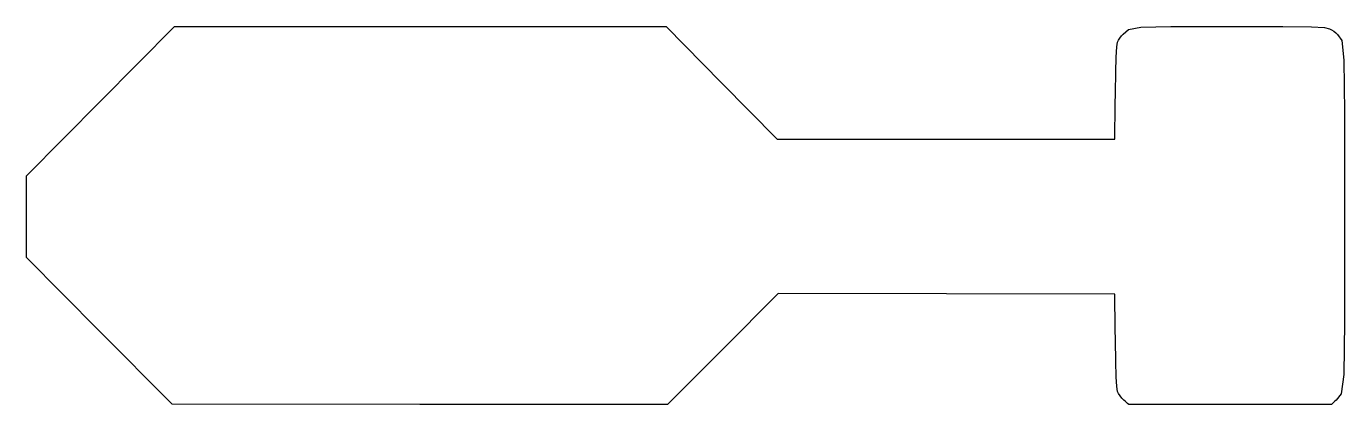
# Model space of a CAD drawing. Extents: x 0 to 17.5, y 0 to 5.
import ezdxf

# ---------------------------------------------------------------- set-up
doc = ezdxf.new("R2010")
doc.units = 0
doc.layers.get('0').update_dxf_attribs({"linetype": 'CONTINUOUS'})

msp = doc.modelspace()

# ---------------------------------------------------------------- linework, layer by layer
at = {"color": 7}
msp.add_lwpolyline([(0.966611, 0.974598), (-0.000682, 1.948945), (0.000153, 2.490298), (0.000989, 3.031648), (0.984477, 4.023225), (1.967966, 5.014801), (5.229209, 5.014832), (8.490452, 5.014866), (9.228686, 4.266091), (9.966919, 3.517319), (12.207462, 3.517319), (14.448005, 3.517319), (14.450235, 3.671116), (14.452465, 3.82491), (14.454694, 3.978707), (14.456924, 4.132501), (14.462023, 4.405167), (14.468419, 4.608181), (14.476109, 4.741494), (14.485092, 4.805062), (14.496737, 4.831365), (14.514201, 4.860584), (14.535119, 4.889153), (14.557129, 4.913509), (14.631912, 4.973989), (14.793215, 5.003814), (15.192542, 5.01372), (15.9814, 5.014567), (16.677577, 5.01372), (17.06009, 5.009938), (17.232228, 5.000907), (17.297276, 4.984228), (17.325912, 4.968875), (17.356012, 4.949204), (17.383997, 4.927755), (17.406292, 4.907068), (17.461705, 4.825568), (17.489128, 4.566404), (17.498379, 3.875185), (17.499283, 2.497528), (17.498408, 1.091729), (17.487635, 0.394298), (17.454755, 0.138359), (17.387547, 0.057037), (17.37137, 0.041854), (17.355193, 0.02667), (17.339016, 0.011486), (17.322839, -0.003697), (16.986772, -0.003697), (16.650705, -0.003697), (16.314639, -0.003697), (15.978572, -0.003697), (15.642505, -0.003697), (15.306438, -0.003697), (14.970371, -0.003697), (14.634305, -0.003697), (14.618184, 0.010866), (14.602063, 0.025428), (14.585943, 0.039991), (14.569822, 0.054554), (14.543229, 0.081844), (14.518483, 0.113067), (14.498352, 0.144379), (14.485599, 0.171924), (14.476308, 0.23539), (14.46851, 0.367194), (14.462093, 0.569934), (14.456948, 0.846221), (14.454718, 1.000018), (14.452489, 1.153812), (14.450259, 1.307609), (14.448029, 1.461403), (12.213947, 1.465636), (9.979864, 1.46987), (9.244802, 0.733092), (8.509739, -0.003689), (5.221835, -0.001713), (1.93393, 0.000262), (0.966637, 0.974612), (0.966611, 0.974598)], close=True, dxfattribs=at)

doc.saveas('drawing.dxf')
